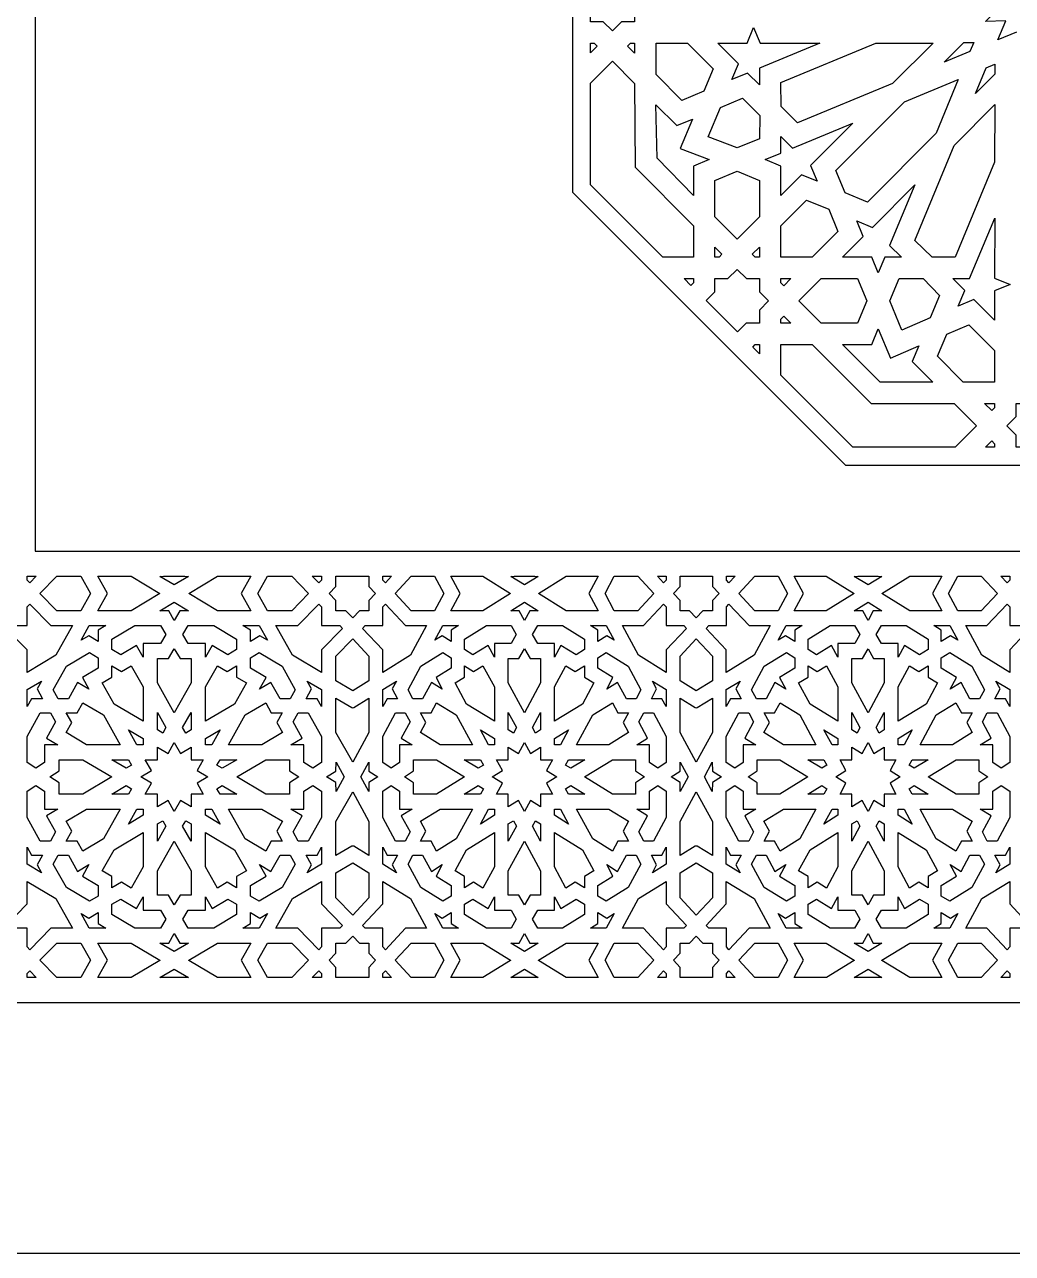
# Model space of a CAD drawing. Extents: x -340 to 340, y -250 to 250.
# Drawn here: x -202.1 to -5.2, y -250 to -5 of the extents above; entities that cross this region are included whole.
import ezdxf

# ---------------------------------------------------------------- set-up
doc = ezdxf.new("R2010")
doc.units = 0
doc.layers.add('LAYER_1', color=18, linetype='CONTINUOUS')
doc.layers.add('LAYER_10', color=174, linetype='CONTINUOUS')

msp = doc.modelspace()

# ---------------------------------------------------------------- linework, layer by layer
at = {"layer": 'LAYER_1'}
for points in [[(-340, -250), (-340, 100), (-180, 250), (340, 250), (340, -250)], [(-83.08, 4.44), (-80.48, 4.44), (-80.48, 1.84), (-78.64, 0), (-78.65, 0), (-78.64, 0), (-80.48, -1.84), (-80.48, -4.44), (-83.08, -4.44), (-84.91, -6.28), (-86.75, -4.44), (-89.28, -4.44), (-89.28, 4.44), (-86.75, 4.44), (-84.91, 6.28)], [(-55.48, -8.72), (-43.55, -8.71), (-55.6, -13.68), (-55.6, -17.03), (-57.95, -14.68), (-61.07, -15.97), (-59.78, -12.85), (-63.91, -8.72), (-58.07, -8.72), (-56.78, -5.59)], [(-87.93, -9.3), (-89.28, -10.64), (-89.28, -8.71), (-88.52, -8.71)], [(-80.48, -8.72), (-80.48, -10.72), (-81.89, -9.3), (-81.31, -8.72)], [(-64.81, -13.84), (-66.65, -18.28), (-71.07, -20.12), (-76.21, -14.98), (-76.21, -8.71), (-69.94, -8.71)], [(-29.07, -16.78), (-48, -24.62), (-51.28, -21.34), (-51.33, -16.56), (-32.41, -8.72), (-20.94, -8.72)], [(-12.88, -8.57), (-13.63, -10.38), (-18.75, -12.5), (-14.82, -8.56)], [(-80.48, -16.74), (-80.4, -33.46), (-68.75, -45.12), (-68.75, -51.39), (-74.87, -51.39), (-89.28, -36.98), (-89.28, -16.69), (-84.91, -12.31)], [(-8.63, -14.93), (-12.49, -18.77), (-10.37, -13.65), (-8.63, -12.93)], [(-20.38, -26.68), (-34.08, -40.39), (-38.51, -38.55), (-40.35, -34.12), (-26.65, -20.41), (-15.94, -15.97)], [(-72.09, -25.16), (-68.96, -23.87), (-71.38, -29.71), (-65.62, -31.94), (-68.75, -33.23), (-68.75, -39.1), (-75.96, -31.62), (-76.23, -21.01)], [(-55.54, -23.12), (-55.61, -27.79), (-60.04, -29.62), (-65.8, -27.39), (-63.38, -21.55), (-58.95, -19.72)], [(-8.7, -32.44), (-16.54, -51.39), (-21.18, -51.39), (-24.6, -48.05), (-16.76, -29.1), (-8.65, -20.98)], [(-45.39, -33.11), (-44.09, -36.24), (-47.22, -34.94), (-51.34, -39.08), (-51.34, -33.23), (-54.47, -31.94), (-51.34, -30.64), (-51.34, -27.3), (-49, -29.64), (-36.94, -24.67)], [(-55.61, -36.09), (-55.61, -43.34), (-60.04, -47.78), (-64.47, -43.35), (-64.47, -36.08), (-60.04, -34.25)], [(-29.65, -49.03), (-27.29, -51.4), (-30.61, -51.4), (-31.9, -54.53), (-33.19, -51.4), (-39.03, -51.4), (-34.9, -47.27), (-36.2, -44.14), (-33.07, -45.44), (-24.64, -36.99)], [(-41.78, -41.82), (-39.94, -46.26), (-45.07, -51.4), (-51.34, -51.4), (-51.34, -45.13), (-46.2, -39.99)], [(-8.7, -55.54), (-5.58, -56.84), (-8.7, -58.13), (-8.7, -63.97), (-12.83, -59.84), (-15.95, -61.14), (-14.66, -58.01), (-17.02, -55.64), (-13.71, -55.64), (-8.69, -43.6)], [(-63.06, -50.81), (-63.65, -51.39), (-64.47, -51.39), (-64.47, -49.39)], [(-55.61, -51.39), (-56.43, -51.39), (-57.02, -50.81), (-55.61, -49.39)], [(-58.2, -55.67), (-55.6, -55.67), (-55.6, -58.27), (-53.78, -60.12), (-55.6, -61.95), (-55.6, -64.55), (-58.21, -64.56), (-59.96, -66.3), (-66.23, -60.03), (-64.47, -58.27), (-64.47, -55.67), (-61.88, -55.67), (-60.04, -53.83)], [(-68.75, -56.5), (-69.26, -57.01), (-70.6, -55.67), (-68.75, -55.67)], [(-50.75, -57.08), (-51.34, -56.5), (-51.34, -55.67), (-49.33, -55.67)], [(-34.21, -60.1), (-36.04, -64.53), (-43.31, -64.53), (-47.73, -60.1), (-43.3, -55.66), (-36.05, -55.66)], [(-22.94, -55.67), (-19.69, -59.01), (-21.53, -63.45), (-27.18, -65.94), (-29.59, -60.11), (-27.75, -55.66)], [(-49.34, -64.54), (-51.34, -64.54), (-51.34, -63.72), (-50.75, -63.13)], [(-29.48, -71.53), (-23.84, -69.03), (-25.13, -72.16), (-20.99, -76.31), (-31.53, -76.29), (-39.06, -68.82), (-33.2, -68.82), (-31.9, -65.69)], [(-8.7, -70.01), (-8.7, -76.29), (-14.96, -76.29), (-20.1, -71.14), (-18.26, -66.71), (-13.83, -64.88)], [(-55.61, -70.65), (-56.94, -69.32), (-56.44, -68.81), (-55.61, -68.81)], [(-33.33, -80.56), (-16.74, -80.56), (-12.3, -85), (-16.58, -89.28), (-36.98, -89.28), (-51.34, -74.92), (-51.34, -68.8), (-45.08, -68.8)], [(-8.7, -80.56), (-8.7, -81.4), (-9.28, -81.98), (-10.7, -80.56)], [(1.84, -80.56), (4.44, -80.56), (4.44, -83.16), (6.28, -85.02), (4.44, -86.85), (4.44, -89.28), (-4.43, -89.28), (-4.43, -86.84), (-6.26, -85), (-4.43, -83.16), (-4.43, -80.56), (-1.83, -80.56), (0.01, -78.72)], [(-8.7, -88.61), (-8.7, -89.28), (-10.54, -89.28), (-9.28, -88.02)], [(-201.06, -116.34), (-201.6, -115.78), (-201.6, -115.01), (-199.78, -115.01)], [(-188.94, -118.44), (-190.87, -121.88), (-195.7, -121.88), (-199.04, -118.44), (-195.7, -115), (-190.87, -115)], [(-175.15, -118.44), (-175.15, -118.44), (-175.15, -118.45), (-180.89, -121.88), (-187.53, -121.88), (-185.6, -118.44), (-187.53, -115), (-180.89, -115)], [(-169.41, -115.02), (-172.26, -116.7), (-175.11, -115.02), (-174.38, -115.01), (-170.14, -115.01)], [(-156.99, -115), (-158.92, -118.44), (-156.99, -121.88), (-163.63, -121.88), (-169.37, -118.45), (-169.37, -118.44), (-169.37, -118.44), (-163.63, -115)], [(-148.82, -115), (-145.48, -118.44), (-148.82, -121.88), (-153.65, -121.88), (-155.58, -118.44), (-153.65, -115)], [(-142.92, -115.78), (-143.46, -116.34), (-144.74, -115.01), (-142.92, -115.01)], [(-133.47, -115.01), (-133.47, -117.02), (-132.14, -118.44), (-133.47, -119.86), (-133.47, -121.87), (-135.35, -121.87), (-136.69, -123.29), (-138.07, -121.87), (-140.03, -121.87), (-140.03, -119.86), (-141.4, -118.44), (-140.03, -117.02), (-140.03, -115.01), (-138.07, -115.01), (-135.35, -115.01)], [(-130.17, -116.34), (-130.69, -115.78), (-130.69, -115.01), (-128.93, -115.01)], [(-118.49, -118.44), (-120.35, -121.88), (-125, -121.88), (-128.22, -118.44), (-125, -115), (-120.35, -115)], [(-105.22, -118.44), (-105.22, -118.44), (-105.22, -118.45), (-110.75, -121.88), (-117.14, -121.88), (-115.28, -118.44), (-117.14, -115), (-110.75, -115)], [(-100.4, -115.01), (-99.69, -115.02), (-102.44, -116.7), (-105.18, -115.02), (-104.48, -115.01)], [(-87.73, -115), (-89.59, -118.44), (-87.73, -121.88), (-94.13, -121.88), (-99.66, -118.45), (-99.66, -118.44), (-99.66, -118.44), (-94.13, -115)], [(-79.87, -115), (-76.66, -118.44), (-79.87, -121.88), (-84.53, -121.88), (-86.38, -118.44), (-84.53, -115)], [(-74.19, -115.78), (-74.71, -116.34), (-75.95, -115.01), (-74.19, -115.01)], [(-64.97, -115.01), (-64.97, -117.02), (-63.65, -118.44), (-64.97, -119.86), (-64.97, -121.87), (-66.86, -121.87), (-68.19, -123.29), (-69.53, -121.87), (-71.41, -121.87), (-71.41, -119.86), (-72.73, -118.44), (-71.41, -117.02), (-71.41, -115.01), (-69.53, -115.01), (-66.86, -115.01)], [(-61.67, -116.34), (-62.19, -115.78), (-62.19, -115.01), (-60.43, -115.01)], [(-50, -118.44), (-51.86, -121.88), (-56.51, -121.88), (-59.72, -118.44), (-56.51, -115), (-51.86, -115)], [(-36.72, -118.44), (-36.72, -118.44), (-36.72, -118.45), (-42.26, -121.88), (-48.65, -121.88), (-46.79, -118.44), (-48.65, -115), (-42.26, -115)], [(-31.2, -115.02), (-33.94, -116.7), (-36.69, -115.02), (-35.99, -115.01), (-31.9, -115.01)], [(-19.24, -115), (-21.1, -118.44), (-19.24, -121.88), (-25.63, -121.88), (-31.17, -118.45), (-31.16, -118.44), (-31.17, -118.44), (-25.63, -115)], [(-11.38, -115), (-8.16, -118.44), (-11.38, -121.88), (-16.03, -121.88), (-17.89, -118.44), (-16.03, -115)], [(-5.69, -115.78), (-6.21, -116.34), (-7.45, -115.01), (-5.69, -115.01)], [(-196.89, -124.84), (-192.53, -124.84), (-195.86, -130.75), (-201.61, -134.17), (-201.61, -129.69), (-205.79, -125.4), (-205.25, -124.85), (-201.6, -124.85), (-201.6, -121.1), (-201.06, -120.54)], [(-169.41, -121.86), (-171.17, -121.88), (-172.26, -123.82), (-173.35, -121.88), (-175.11, -121.86), (-172.26, -120.18)], [(-142.92, -121.1), (-142.92, -124.85), (-139.27, -124.85), (-138.73, -125.4), (-142.91, -129.69), (-142.91, -134.17), (-148.66, -130.75), (-151.99, -124.84), (-147.63, -124.84), (-143.46, -120.54)], [(-126.15, -124.84), (-121.96, -124.84), (-125.16, -130.75), (-130.7, -134.17), (-130.7, -129.69), (-134.72, -125.4), (-134.2, -124.85), (-130.69, -124.85), (-130.69, -121.1), (-130.17, -120.54)], [(-99.69, -121.86), (-101.39, -121.88), (-102.44, -123.82), (-103.49, -121.88), (-105.18, -121.86), (-102.44, -120.18)], [(-74.19, -121.1), (-74.19, -124.85), (-70.68, -124.85), (-70.16, -125.4), (-74.18, -129.69), (-74.18, -134.17), (-79.72, -130.75), (-82.92, -124.84), (-78.73, -124.84), (-74.71, -120.54)], [(-57.65, -124.84), (-53.46, -124.84), (-56.66, -130.75), (-62.2, -134.17), (-62.2, -129.69), (-66.22, -125.4), (-65.71, -124.85), (-62.19, -124.85), (-62.19, -121.1), (-61.67, -120.54)], [(-31.2, -121.86), (-32.9, -121.88), (-33.94, -123.82), (-34.99, -121.88), (-36.69, -121.86), (-33.94, -120.18)], [(-5.69, -121.1), (-5.69, -124.85), (-2.18, -124.85), (-1.66, -125.4), (-5.68, -129.69), (-5.68, -134.17), (-11.22, -130.75), (-14.43, -124.84), (-10.23, -124.84), (-6.21, -120.54)], [(-187.43, -125.76), (-187.43, -128), (-189.32, -126.88), (-190.85, -127.77), (-189.2, -124.84), (-185.92, -124.84)], [(-175.03, -124.84), (-173.95, -126.64), (-175.02, -128.43), (-178.49, -128.43), (-178.49, -131.11), (-179.8, -128.79), (-182.95, -130.66), (-184.69, -129.62), (-184.69, -127.54), (-180.13, -124.84)], [(-159.83, -127.54), (-159.83, -129.62), (-161.57, -130.66), (-164.72, -128.79), (-166.03, -131.11), (-166.03, -128.43), (-169.5, -128.43), (-170.57, -126.64), (-169.49, -124.84), (-164.39, -124.84)], [(-155.32, -124.84), (-153.67, -127.77), (-155.2, -126.88), (-157.09, -128), (-157.09, -125.76), (-158.6, -124.84)], [(-117.05, -125.76), (-117.05, -128), (-118.86, -126.88), (-120.33, -127.77), (-118.75, -124.84), (-115.58, -124.84)], [(-105.1, -124.84), (-104.07, -126.64), (-105.1, -128.43), (-108.44, -128.43), (-108.44, -131.11), (-109.69, -128.79), (-112.73, -130.66), (-114.41, -129.62), (-114.41, -127.54), (-110.01, -124.84)], [(-90.47, -127.54), (-90.47, -129.62), (-92.15, -130.66), (-95.18, -128.79), (-96.44, -131.11), (-96.44, -128.43), (-99.78, -128.43), (-100.81, -126.64), (-99.77, -124.84), (-94.87, -124.84)], [(-86.13, -124.84), (-84.55, -127.77), (-86.02, -126.88), (-87.83, -128), (-87.83, -125.76), (-89.29, -124.84)], [(-48.55, -125.76), (-48.55, -128), (-50.37, -126.88), (-51.84, -127.77), (-50.26, -124.84), (-47.09, -124.84)], [(-36.61, -124.84), (-35.57, -126.64), (-36.6, -128.43), (-39.94, -128.43), (-39.94, -131.11), (-41.2, -128.79), (-44.23, -130.66), (-45.91, -129.62), (-45.91, -127.54), (-41.52, -124.84)], [(-21.97, -127.54), (-21.97, -129.62), (-23.66, -130.66), (-26.69, -128.79), (-27.95, -131.11), (-27.95, -128.43), (-31.28, -128.43), (-32.31, -126.64), (-31.28, -124.84), (-26.37, -124.84)], [(-17.63, -124.84), (-16.05, -127.77), (-17.52, -126.88), (-19.34, -128), (-19.34, -125.76), (-20.8, -124.84)], [(-171.11, -131.4), (-168.92, -131.4), (-168.92, -136.25), (-172.26, -142.2), (-175.6, -136.25), (-175.6, -131.4), (-173.41, -131.4), (-172.26, -129.48)], [(-133.46, -130.91), (-133.46, -135.88), (-136.69, -137.86), (-140.04, -135.88), (-140.03, -130.91), (-136.69, -127.47)], [(-101.33, -131.4), (-99.22, -131.4), (-99.22, -136.25), (-102.44, -142.2), (-105.66, -136.25), (-105.66, -131.4), (-103.54, -131.4), (-102.44, -129.48)], [(-64.97, -130.91), (-64.97, -135.88), (-68.19, -137.86), (-71.42, -135.88), (-71.41, -130.91), (-68.19, -127.47)], [(-32.84, -131.4), (-30.73, -131.4), (-30.73, -136.25), (-33.94, -142.2), (-37.16, -136.25), (-37.16, -131.4), (-35.05, -131.4), (-33.94, -129.48)], [(-187.43, -131.25), (-187.43, -133.33), (-190.58, -135.2), (-189.28, -137.51), (-191.53, -136.18), (-193.35, -139.41), (-195.38, -139.41), (-196.38, -137.62), (-193.75, -132.92), (-189.18, -130.21)], [(-150.77, -132.92), (-148.14, -137.62), (-149.14, -139.41), (-151.17, -139.41), (-152.99, -136.18), (-155.24, -137.51), (-153.94, -135.2), (-157.09, -133.33), (-157.09, -131.25), (-155.34, -130.21)], [(-117.05, -131.25), (-117.05, -133.33), (-120.08, -135.2), (-118.82, -137.51), (-120.99, -136.18), (-122.75, -139.41), (-124.69, -139.41), (-125.66, -137.62), (-123.12, -132.92), (-118.73, -130.21)], [(-81.75, -132.92), (-79.21, -137.62), (-80.19, -139.41), (-82.13, -139.41), (-83.88, -136.18), (-86.05, -137.51), (-84.8, -135.2), (-87.83, -133.33), (-87.83, -131.25), (-86.15, -130.21)], [(-48.55, -131.25), (-48.55, -133.33), (-51.58, -135.2), (-50.33, -137.51), (-52.5, -136.18), (-54.25, -139.41), (-56.2, -139.41), (-57.17, -137.62), (-54.63, -132.92), (-50.23, -130.21)], [(-13.26, -132.92), (-10.72, -137.62), (-11.69, -139.41), (-13.64, -139.41), (-15.39, -136.18), (-17.56, -137.51), (-16.31, -135.2), (-19.34, -133.33), (-19.34, -131.25), (-17.66, -130.21)], [(-178.49, -137.05), (-178.49, -143.91), (-184.28, -140.48), (-186.64, -136.28), (-184.69, -135.12), (-184.69, -132.87), (-182.8, -134), (-180.85, -132.84)], [(-161.72, -134), (-159.83, -132.87), (-159.83, -135.12), (-157.88, -136.28), (-160.24, -140.48), (-166.03, -143.91), (-166.03, -137.05), (-163.67, -132.84)], [(-108.44, -137.05), (-108.44, -143.91), (-114.01, -140.48), (-116.28, -136.28), (-114.41, -135.12), (-114.41, -132.87), (-112.58, -134), (-110.71, -132.84)], [(-92.3, -134), (-90.47, -132.87), (-90.47, -135.12), (-88.6, -136.28), (-90.87, -140.48), (-96.44, -143.91), (-96.44, -137.05), (-94.17, -132.84)], [(-39.94, -137.05), (-39.94, -143.91), (-45.51, -140.48), (-47.78, -136.28), (-45.91, -135.12), (-45.91, -132.87), (-44.09, -134), (-42.21, -132.84)], [(-23.8, -134), (-21.97, -132.87), (-21.97, -135.12), (-20.1, -136.28), (-22.37, -140.48), (-27.95, -143.91), (-27.95, -137.05), (-25.67, -132.84)], [(-199.63, -137.47), (-198.54, -139.41), (-200.72, -139.41), (-201.61, -140.97), (-201.61, -137.59), (-198.76, -135.9)], [(-142.91, -137.59), (-142.91, -140.97), (-143.8, -139.41), (-145.98, -139.41), (-144.89, -137.47), (-145.76, -135.9)], [(-128.79, -137.47), (-127.74, -139.41), (-129.83, -139.41), (-130.7, -140.97), (-130.69, -137.59), (-127.95, -135.9)], [(-74.19, -137.59), (-74.18, -140.97), (-75.04, -139.41), (-77.14, -139.41), (-76.09, -137.47), (-76.92, -135.9)], [(-60.29, -137.47), (-59.24, -139.41), (-61.34, -139.41), (-62.2, -140.97), (-62.2, -137.59), (-59.46, -135.9)], [(-5.69, -137.59), (-5.68, -140.97), (-6.55, -139.41), (-8.64, -139.41), (-7.6, -137.47), (-8.43, -135.9)], [(-133.46, -146.12), (-136.69, -152.05), (-140.04, -146.12), (-140.04, -139.3), (-136.89, -141.17), (-136.69, -141.22), (-136.49, -141.17), (-133.46, -139.3)], [(-64.96, -146.12), (-68.19, -152.05), (-71.42, -146.12), (-71.42, -139.3), (-68.39, -141.17), (-68.19, -141.22), (-67.99, -141.17), (-64.97, -139.3)], [(-186.39, -142.65), (-183.05, -148.6), (-189.73, -148.6), (-193.82, -146.17), (-192.7, -144.18), (-193.79, -142.23), (-191.6, -142.23), (-190.48, -140.23)], [(-152.92, -142.23), (-150.73, -142.23), (-151.82, -144.18), (-150.7, -146.17), (-154.79, -148.6), (-161.47, -148.6), (-158.13, -142.65), (-154.04, -140.23)], [(-116.04, -142.65), (-112.83, -148.6), (-119.26, -148.6), (-123.2, -146.17), (-122.11, -144.18), (-123.17, -142.23), (-121.06, -142.23), (-119.98, -140.23)], [(-83.82, -142.23), (-81.71, -142.23), (-82.76, -144.18), (-81.68, -146.17), (-85.62, -148.6), (-92.05, -148.6), (-88.83, -142.65), (-84.9, -140.23)], [(-47.55, -142.65), (-44.33, -148.6), (-50.77, -148.6), (-54.7, -146.17), (-53.62, -144.18), (-54.67, -142.23), (-52.56, -142.23), (-51.48, -140.23)], [(-15.32, -142.23), (-13.21, -142.23), (-14.27, -144.18), (-13.18, -146.17), (-17.12, -148.6), (-23.56, -148.6), (-20.34, -142.65), (-16.41, -140.23)], [(-196.96, -142.23), (-195.95, -144.02), (-197.77, -147.26), (-195.51, -148.6), (-198.12, -148.6), (-198.12, -152.16), (-199.86, -153.26), (-201.61, -152.16), (-201.61, -146.92), (-198.98, -142.23)], [(-173.93, -145.17), (-174.54, -146.26), (-175.6, -145.63), (-175.6, -142.18)], [(-168.92, -145.63), (-169.98, -146.26), (-170.59, -145.17), (-168.92, -142.18)], [(-142.91, -146.92), (-142.91, -152.16), (-144.66, -153.26), (-146.4, -152.16), (-146.4, -148.6), (-149.01, -148.6), (-146.75, -147.26), (-148.57, -144.02), (-147.56, -142.23), (-145.54, -142.23)], [(-126.21, -142.23), (-125.24, -144.02), (-127, -147.26), (-124.82, -148.6), (-127.33, -148.6), (-127.33, -152.16), (-129.01, -153.26), (-130.7, -152.16), (-130.7, -146.92), (-128.16, -142.23)], [(-104.04, -145.17), (-104.63, -146.26), (-105.66, -145.63), (-105.66, -142.18)], [(-99.22, -145.63), (-100.24, -146.26), (-100.83, -145.17), (-99.22, -142.18)], [(-74.18, -146.92), (-74.18, -152.16), (-75.87, -153.26), (-77.54, -152.16), (-77.54, -148.6), (-80.06, -148.6), (-77.88, -147.26), (-79.63, -144.02), (-78.66, -142.23), (-76.72, -142.23)], [(-57.72, -142.23), (-56.75, -144.02), (-58.5, -147.26), (-56.32, -148.6), (-58.84, -148.6), (-58.84, -152.16), (-60.51, -153.26), (-62.2, -152.16), (-62.2, -146.92), (-59.67, -142.23)], [(-35.55, -145.17), (-36.14, -146.26), (-37.16, -145.63), (-37.16, -142.18)], [(-30.73, -145.63), (-31.75, -146.26), (-32.34, -145.17), (-30.73, -142.18)], [(-5.69, -146.92), (-5.69, -152.16), (-7.37, -153.26), (-9.05, -152.16), (-9.05, -148.6), (-11.56, -148.6), (-9.38, -147.26), (-11.14, -144.02), (-10.17, -142.23), (-8.22, -142.23)], [(-178.49, -147.34), (-178.49, -148.6), (-179.72, -148.6), (-181.39, -145.62)], [(-164.8, -148.6), (-166.03, -148.6), (-166.03, -147.34), (-163.13, -145.62)], [(-108.44, -147.34), (-108.44, -148.6), (-109.62, -148.6), (-111.23, -145.62)], [(-95.26, -148.6), (-96.44, -148.6), (-96.44, -147.34), (-93.65, -145.62)], [(-39.94, -147.34), (-39.94, -148.6), (-41.12, -148.6), (-42.73, -145.62)], [(-26.77, -148.6), (-27.95, -148.6), (-27.95, -147.34), (-25.15, -145.62)], [(-171.04, -150.31), (-168.92, -149.05), (-168.92, -151.57), (-166.47, -151.57), (-167.69, -153.74), (-165.58, -155), (-167.69, -156.26), (-166.47, -158.44), (-168.92, -158.44), (-168.92, -160.95), (-171.04, -159.69), (-172.26, -161.87), (-173.48, -159.69), (-175.6, -160.95), (-175.6, -158.44), (-178.05, -158.44), (-176.83, -156.26), (-178.94, -155), (-176.83, -153.74), (-178.05, -151.57), (-175.6, -151.57), (-175.6, -149.05), (-173.48, -150.31), (-172.26, -148.13)], [(-101.26, -150.31), (-99.22, -149.05), (-99.22, -151.57), (-96.87, -151.57), (-98.04, -153.74), (-96, -155), (-98.04, -156.26), (-96.87, -158.44), (-99.22, -158.44), (-99.22, -160.95), (-101.26, -159.69), (-102.44, -161.87), (-103.62, -159.69), (-105.66, -160.95), (-105.66, -158.44), (-108.01, -158.44), (-106.83, -156.26), (-108.87, -155), (-106.83, -153.74), (-108.01, -151.57), (-105.66, -151.57), (-105.66, -149.05), (-103.62, -150.31), (-102.44, -148.13)], [(-32.77, -150.31), (-30.73, -149.05), (-30.73, -151.57), (-28.37, -151.57), (-29.55, -153.74), (-27.51, -155), (-29.55, -156.26), (-28.37, -158.44), (-30.73, -158.44), (-30.73, -160.95), (-32.77, -159.69), (-33.94, -161.87), (-35.12, -159.69), (-37.16, -160.95), (-37.16, -158.44), (-39.52, -158.44), (-38.34, -156.26), (-40.38, -155), (-38.34, -153.74), (-39.52, -151.57), (-37.16, -151.57), (-37.16, -149.05), (-35.12, -150.31), (-33.94, -148.13)], [(-190.51, -151.57), (-184.72, -155), (-190.51, -158.44), (-195.23, -158.44), (-195.23, -156.18), (-197.1, -155), (-195.23, -153.82), (-195.23, -151.57)], [(-181.38, -151.57), (-180.77, -152.66), (-181.83, -153.29), (-184.73, -151.57)], [(-162.69, -153.29), (-163.75, -152.66), (-163.14, -151.57), (-159.79, -151.57)], [(-149.29, -153.82), (-147.42, -155), (-149.29, -156.18), (-149.29, -158.44), (-154.01, -158.44), (-159.8, -155), (-154.01, -151.57), (-149.29, -151.57)], [(-120, -151.57), (-114.43, -155), (-120, -158.44), (-124.55, -158.44), (-124.55, -156.18), (-126.35, -155), (-124.55, -153.82), (-124.55, -151.57)], [(-111.22, -151.57), (-110.63, -152.66), (-111.65, -153.29), (-114.45, -151.57)], [(-93.22, -153.29), (-94.25, -152.66), (-93.66, -151.57), (-90.43, -151.57)], [(-80.33, -153.82), (-78.53, -155), (-80.33, -156.18), (-80.32, -158.44), (-84.87, -158.44), (-90.44, -155), (-84.87, -151.57), (-80.32, -151.57)], [(-51.51, -151.57), (-45.94, -155), (-51.51, -158.44), (-56.06, -158.44), (-56.05, -156.18), (-57.86, -155), (-56.05, -153.82), (-56.06, -151.57)], [(-42.73, -151.57), (-42.14, -152.66), (-43.16, -153.29), (-45.95, -151.57)], [(-24.73, -153.29), (-25.75, -152.66), (-25.16, -151.57), (-21.94, -151.57)], [(-11.83, -153.82), (-10.03, -155), (-11.83, -156.18), (-11.83, -158.44), (-16.38, -158.44), (-21.95, -155), (-16.38, -151.57), (-11.83, -151.57)], [(-138.37, -155), (-140.01, -157.93), (-140.03, -156.12), (-141.91, -155), (-140.03, -153.88), (-140.01, -152.08)], [(-133.47, -153.88), (-131.65, -155), (-133.47, -156.12), (-133.48, -157.93), (-135.06, -155), (-133.48, -152.08)], [(-69.82, -155), (-71.4, -157.93), (-71.41, -156.12), (-73.22, -155), (-71.41, -153.88), (-71.4, -152.08)], [(-64.97, -153.88), (-63.16, -155), (-64.97, -156.12), (-64.99, -157.93), (-66.57, -155), (-64.99, -152.08)], [(-198.12, -157.84), (-198.12, -161.4), (-195.51, -161.4), (-197.77, -162.75), (-195.95, -165.98), (-196.96, -167.78), (-198.98, -167.78), (-201.61, -163.08), (-201.61, -157.85), (-199.86, -156.74)], [(-180.77, -157.35), (-181.38, -158.44), (-184.73, -158.44), (-181.83, -156.72)], [(-159.79, -158.44), (-163.14, -158.44), (-163.75, -157.35), (-162.69, -156.72)], [(-142.91, -157.85), (-142.91, -163.08), (-145.54, -167.78), (-147.56, -167.78), (-148.57, -165.98), (-146.75, -162.75), (-149.01, -161.4), (-146.4, -161.4), (-146.4, -157.84), (-144.66, -156.74)], [(-127.33, -157.84), (-127.33, -161.4), (-124.82, -161.4), (-127, -162.75), (-125.24, -165.98), (-126.21, -167.78), (-128.16, -167.78), (-130.7, -163.08), (-130.7, -157.85), (-129.01, -156.74)], [(-110.63, -157.35), (-111.22, -158.44), (-114.45, -158.44), (-111.65, -156.72)], [(-90.43, -158.44), (-93.66, -158.44), (-94.25, -157.35), (-93.22, -156.72)], [(-74.18, -157.85), (-74.18, -163.08), (-76.72, -167.78), (-78.66, -167.78), (-79.63, -165.98), (-77.88, -162.75), (-80.06, -161.4), (-77.54, -161.4), (-77.54, -157.84), (-75.87, -156.74)], [(-58.84, -157.84), (-58.84, -161.4), (-56.32, -161.4), (-58.5, -162.75), (-56.75, -165.98), (-57.72, -167.78), (-59.67, -167.78), (-62.2, -163.08), (-62.2, -157.85), (-60.51, -156.74)], [(-42.14, -157.35), (-42.73, -158.44), (-45.95, -158.44), (-43.16, -156.72)], [(-21.94, -158.44), (-25.16, -158.44), (-25.75, -157.35), (-24.73, -156.72)], [(-5.69, -157.85), (-5.69, -163.08), (-8.22, -167.78), (-10.17, -167.78), (-11.14, -165.98), (-9.38, -162.75), (-11.56, -161.4), (-9.05, -161.4), (-9.05, -157.84), (-7.37, -156.74)], [(-133.46, -163.88), (-133.46, -170.7), (-136.49, -168.83), (-136.69, -168.78), (-136.89, -168.83), (-140.04, -170.7), (-140.04, -163.88), (-136.69, -157.96)], [(-64.96, -163.88), (-64.97, -170.7), (-67.99, -168.83), (-68.19, -168.78), (-68.39, -168.83), (-71.42, -170.7), (-71.42, -163.88), (-68.19, -157.96)], [(-186.39, -167.35), (-190.48, -169.78), (-191.6, -167.78), (-193.79, -167.78), (-192.7, -165.83), (-193.82, -163.83), (-189.73, -161.4), (-183.05, -161.4)], [(-178.49, -162.66), (-181.39, -164.39), (-179.72, -161.4), (-178.49, -161.4)], [(-164.8, -161.4), (-163.13, -164.39), (-166.03, -162.66), (-166.03, -161.4)], [(-154.79, -161.4), (-150.7, -163.83), (-151.82, -165.83), (-150.73, -167.78), (-152.92, -167.78), (-154.04, -169.78), (-158.13, -167.35), (-161.47, -161.4)], [(-116.04, -167.35), (-119.98, -169.78), (-121.06, -167.78), (-123.17, -167.78), (-122.11, -165.83), (-123.2, -163.83), (-119.26, -161.4), (-112.83, -161.4)], [(-108.44, -162.66), (-111.23, -164.39), (-109.62, -161.4), (-108.44, -161.4)], [(-95.26, -161.4), (-93.65, -164.39), (-96.44, -162.66), (-96.44, -161.4)], [(-85.62, -161.4), (-81.68, -163.83), (-82.76, -165.83), (-81.71, -167.78), (-83.82, -167.78), (-84.9, -169.78), (-88.83, -167.35), (-92.05, -161.4)], [(-47.55, -167.35), (-51.48, -169.78), (-52.56, -167.78), (-54.67, -167.78), (-53.62, -165.83), (-54.7, -163.83), (-50.77, -161.4), (-44.33, -161.4)], [(-39.94, -162.66), (-42.73, -164.39), (-41.12, -161.4), (-39.94, -161.4)], [(-26.77, -161.4), (-25.15, -164.39), (-27.95, -162.66), (-27.95, -161.4)], [(-17.12, -161.4), (-13.18, -163.83), (-14.27, -165.83), (-13.21, -167.78), (-15.32, -167.78), (-16.41, -169.78), (-20.34, -167.35), (-23.56, -161.4)], [(-173.93, -164.84), (-175.6, -167.82), (-175.6, -164.38), (-174.54, -163.75)], [(-168.92, -164.38), (-168.92, -167.82), (-170.59, -164.84), (-169.98, -163.75)], [(-104.04, -164.84), (-105.66, -167.82), (-105.66, -164.38), (-104.63, -163.75)], [(-99.22, -164.38), (-99.22, -167.82), (-100.83, -164.84), (-100.24, -163.75)], [(-35.55, -164.84), (-37.16, -167.82), (-37.16, -164.38), (-36.14, -163.75)], [(-30.73, -164.38), (-30.73, -167.82), (-32.34, -164.84), (-31.75, -163.75)], [(-178.49, -172.96), (-180.85, -177.16), (-182.8, -176), (-184.69, -177.13), (-184.69, -174.88), (-186.64, -173.72), (-184.28, -169.52), (-178.49, -166.09)], [(-160.24, -169.52), (-157.88, -173.72), (-159.83, -174.88), (-159.83, -177.13), (-161.72, -176), (-163.67, -177.16), (-166.03, -172.96), (-166.03, -166.09)], [(-108.44, -172.96), (-110.71, -177.16), (-112.58, -176), (-114.41, -177.13), (-114.41, -174.88), (-116.28, -173.72), (-114.01, -169.52), (-108.44, -166.09)], [(-90.87, -169.52), (-88.6, -173.72), (-90.47, -174.88), (-90.47, -177.13), (-92.3, -176), (-94.17, -177.16), (-96.44, -172.96), (-96.44, -166.09)], [(-39.94, -172.96), (-42.21, -177.16), (-44.09, -176), (-45.91, -177.13), (-45.91, -174.88), (-47.78, -173.72), (-45.51, -169.52), (-39.94, -166.09)], [(-22.37, -169.52), (-20.1, -173.72), (-21.97, -174.88), (-21.97, -177.13), (-23.8, -176), (-25.67, -177.16), (-27.95, -172.96), (-27.95, -166.09)], [(-200.72, -170.59), (-198.54, -170.59), (-199.63, -172.53), (-198.76, -174.1), (-201.61, -172.41), (-201.61, -169.03)], [(-168.92, -173.75), (-168.92, -178.61), (-171.11, -178.6), (-172.26, -180.53), (-173.41, -178.6), (-175.6, -178.61), (-175.6, -173.75), (-172.26, -167.8)], [(-142.91, -172.41), (-145.76, -174.1), (-144.89, -172.53), (-145.98, -170.59), (-143.8, -170.59), (-142.91, -169.03)], [(-129.83, -170.59), (-127.74, -170.59), (-128.79, -172.53), (-127.95, -174.1), (-130.69, -172.41), (-130.7, -169.03)], [(-99.22, -173.75), (-99.22, -178.61), (-101.33, -178.6), (-102.44, -180.53), (-103.54, -178.6), (-105.66, -178.61), (-105.66, -173.75), (-102.44, -167.8)], [(-74.19, -172.41), (-76.92, -174.1), (-76.09, -172.53), (-77.14, -170.59), (-75.04, -170.59), (-74.18, -169.03)], [(-61.34, -170.59), (-59.24, -170.59), (-60.29, -172.53), (-59.46, -174.1), (-62.2, -172.41), (-62.2, -169.03)], [(-30.73, -173.75), (-30.73, -178.61), (-32.84, -178.6), (-33.94, -180.53), (-35.05, -178.6), (-37.16, -178.61), (-37.16, -173.75), (-33.94, -167.8)], [(-5.69, -172.41), (-8.43, -174.1), (-7.6, -172.53), (-8.64, -170.59), (-6.55, -170.59), (-5.68, -169.03)], [(-191.53, -173.83), (-189.28, -172.49), (-190.58, -174.81), (-187.43, -176.68), (-187.43, -178.76), (-189.18, -179.79), (-193.75, -177.08), (-196.38, -172.39), (-195.38, -170.59), (-193.35, -170.59)], [(-149.14, -170.59), (-148.14, -172.39), (-150.77, -177.08), (-155.34, -179.79), (-157.09, -178.76), (-157.09, -176.68), (-153.94, -174.81), (-155.24, -172.49), (-152.99, -173.83), (-151.17, -170.59)], [(-120.99, -173.83), (-118.82, -172.49), (-120.08, -174.81), (-117.05, -176.68), (-117.05, -178.76), (-118.73, -179.79), (-123.12, -177.08), (-125.66, -172.39), (-124.69, -170.59), (-122.75, -170.59)], [(-80.19, -170.59), (-79.21, -172.39), (-81.75, -177.08), (-86.15, -179.79), (-87.83, -178.76), (-87.83, -176.68), (-84.8, -174.81), (-86.05, -172.49), (-83.88, -173.83), (-82.13, -170.59)], [(-52.5, -173.83), (-50.33, -172.49), (-51.58, -174.81), (-48.55, -176.68), (-48.55, -178.76), (-50.23, -179.79), (-54.63, -177.08), (-57.17, -172.39), (-56.2, -170.59), (-54.25, -170.59)], [(-11.69, -170.59), (-10.72, -172.39), (-13.26, -177.08), (-17.66, -179.79), (-19.34, -178.76), (-19.34, -176.68), (-16.31, -174.81), (-17.56, -172.49), (-15.39, -173.83), (-13.64, -170.59)], [(-133.46, -174.13), (-133.46, -179.1), (-136.69, -182.54), (-140.03, -179.1), (-140.04, -174.13), (-136.69, -172.14)], [(-64.97, -174.13), (-64.97, -179.1), (-68.19, -182.54), (-71.41, -179.1), (-71.42, -174.13), (-68.19, -172.14)], [(-195.86, -179.25), (-192.53, -185.17), (-196.89, -185.17), (-201.06, -189.46), (-201.6, -188.91), (-201.6, -185.16), (-205.25, -185.16), (-205.79, -184.6), (-201.61, -180.31), (-201.61, -175.84)], [(-142.91, -180.31), (-138.73, -184.6), (-139.27, -185.16), (-142.92, -185.16), (-142.92, -188.91), (-143.46, -189.46), (-147.63, -185.17), (-151.99, -185.17), (-148.66, -179.25), (-142.91, -175.84)], [(-125.16, -179.25), (-121.96, -185.17), (-126.15, -185.17), (-130.17, -189.46), (-130.69, -188.91), (-130.69, -185.16), (-134.2, -185.16), (-134.72, -184.6), (-130.7, -180.31), (-130.7, -175.84)], [(-74.18, -180.31), (-70.16, -184.6), (-70.68, -185.16), (-74.19, -185.16), (-74.19, -188.91), (-74.71, -189.46), (-78.73, -185.17), (-82.92, -185.17), (-79.72, -179.25), (-74.18, -175.84)], [(-56.66, -179.25), (-53.46, -185.17), (-57.65, -185.17), (-61.67, -189.46), (-62.19, -188.91), (-62.19, -185.16), (-65.71, -185.16), (-66.22, -184.6), (-62.2, -180.31), (-62.2, -175.84)], [(-5.68, -180.31), (-1.66, -184.6), (-2.18, -185.16), (-5.69, -185.16), (-5.69, -188.91), (-6.21, -189.46), (-10.23, -185.17), (-14.43, -185.17), (-11.22, -179.25), (-5.68, -175.84)], [(-178.49, -181.58), (-175.02, -181.58), (-173.95, -183.36), (-175.03, -185.16), (-180.13, -185.17), (-184.69, -182.46), (-184.69, -180.38), (-182.95, -179.35), (-179.8, -181.22), (-178.49, -178.89)], [(-164.72, -181.22), (-161.57, -179.35), (-159.83, -180.38), (-159.83, -182.46), (-164.39, -185.17), (-169.49, -185.16), (-170.57, -183.36), (-169.5, -181.58), (-166.03, -181.58), (-166.03, -178.89)], [(-108.44, -181.58), (-105.1, -181.58), (-104.07, -183.36), (-105.1, -185.16), (-110.01, -185.17), (-114.41, -182.46), (-114.41, -180.38), (-112.73, -179.35), (-109.69, -181.22), (-108.44, -178.89)], [(-95.18, -181.22), (-92.15, -179.35), (-90.47, -180.38), (-90.47, -182.46), (-94.87, -185.17), (-99.77, -185.16), (-100.81, -183.36), (-99.78, -181.58), (-96.44, -181.58), (-96.44, -178.89)], [(-39.94, -181.58), (-36.6, -181.58), (-35.57, -183.36), (-36.61, -185.16), (-41.52, -185.17), (-45.91, -182.46), (-45.91, -180.38), (-44.23, -179.35), (-41.2, -181.22), (-39.94, -178.89)], [(-26.69, -181.22), (-23.66, -179.35), (-21.97, -180.38), (-21.97, -182.46), (-26.37, -185.17), (-31.28, -185.16), (-32.31, -183.36), (-31.28, -181.58), (-27.95, -181.58), (-27.95, -178.89)], [(-187.43, -184.25), (-185.92, -185.17), (-189.2, -185.16), (-190.85, -182.24), (-189.32, -183.13), (-187.43, -182.01)], [(-155.2, -183.13), (-153.67, -182.24), (-155.32, -185.16), (-158.6, -185.17), (-157.09, -184.25), (-157.09, -182.01)], [(-117.05, -184.25), (-115.58, -185.17), (-118.75, -185.16), (-120.33, -182.24), (-118.86, -183.13), (-117.05, -182.01)], [(-86.02, -183.13), (-84.55, -182.24), (-86.13, -185.16), (-89.29, -185.17), (-87.83, -184.25), (-87.83, -182.01)], [(-48.55, -184.25), (-47.09, -185.17), (-50.26, -185.16), (-51.84, -182.24), (-50.37, -183.13), (-48.55, -182.01)], [(-17.52, -183.13), (-16.05, -182.24), (-17.63, -185.16), (-20.8, -185.17), (-19.34, -184.25), (-19.34, -182.01)], [(-171.17, -188.12), (-169.41, -188.14), (-172.26, -189.83), (-175.11, -188.14), (-173.35, -188.12), (-172.26, -186.19)], [(-101.39, -188.12), (-99.69, -188.14), (-102.44, -189.83), (-105.18, -188.14), (-103.49, -188.12), (-102.44, -186.19)], [(-32.9, -188.12), (-31.2, -188.14), (-33.94, -189.83), (-36.69, -188.14), (-34.99, -188.12), (-33.94, -186.19)], [(-188.94, -191.56), (-190.87, -195), (-195.7, -195), (-199.04, -191.56), (-195.7, -188.13), (-190.87, -188.13)], [(-175.15, -191.56), (-175.15, -191.56), (-175.15, -191.57), (-180.89, -195), (-187.53, -195), (-185.6, -191.56), (-187.53, -188.13), (-180.89, -188.13)], [(-156.99, -188.13), (-158.92, -191.56), (-156.99, -195), (-163.63, -195), (-169.37, -191.57), (-169.37, -191.56), (-169.37, -191.56), (-163.63, -188.13)], [(-148.82, -188.13), (-145.48, -191.56), (-148.82, -195), (-153.65, -195), (-155.58, -191.56), (-153.65, -188.13)], [(-135.35, -188.14), (-133.47, -188.14), (-133.47, -190.15), (-132.14, -191.56), (-133.47, -192.98), (-133.47, -194.99), (-135.35, -194.99), (-138.07, -194.99), (-140.03, -194.99), (-140.03, -192.98), (-141.4, -191.56), (-140.03, -190.15), (-140.03, -188.14), (-138.07, -188.14), (-136.69, -186.72)], [(-118.49, -191.56), (-120.35, -195), (-125, -195), (-128.22, -191.56), (-125, -188.13), (-120.35, -188.13)], [(-105.22, -191.56), (-105.22, -191.56), (-105.22, -191.57), (-110.75, -195), (-117.14, -195), (-115.28, -191.56), (-117.14, -188.13), (-110.75, -188.13)], [(-87.73, -188.13), (-89.59, -191.56), (-87.74, -195), (-94.13, -195), (-99.66, -191.57), (-99.66, -191.56), (-99.66, -191.56), (-94.13, -188.13)], [(-79.87, -188.13), (-76.66, -191.56), (-79.87, -195), (-84.53, -195), (-86.38, -191.56), (-84.53, -188.13)], [(-66.86, -188.14), (-64.97, -188.14), (-64.97, -190.15), (-63.65, -191.56), (-64.97, -192.98), (-64.97, -194.99), (-66.86, -194.99), (-69.53, -194.99), (-71.41, -194.99), (-71.41, -192.98), (-72.73, -191.56), (-71.41, -190.15), (-71.41, -188.14), (-69.53, -188.14), (-68.19, -186.72)], [(-50, -191.56), (-51.86, -195), (-56.51, -195), (-59.72, -191.56), (-56.51, -188.13), (-51.86, -188.13)], [(-36.72, -191.56), (-36.72, -191.56), (-36.72, -191.57), (-42.25, -195), (-48.65, -195), (-46.79, -191.56), (-48.65, -188.13), (-42.26, -188.13)], [(-19.24, -188.13), (-21.1, -191.56), (-19.24, -195), (-25.63, -195), (-31.17, -191.57), (-31.16, -191.56), (-31.17, -191.56), (-25.63, -188.13)], [(-11.38, -188.13), (-8.16, -191.56), (-11.38, -195), (-16.03, -195), (-17.89, -191.56), (-16.03, -188.13)], [(-169.41, -194.98), (-170.14, -194.99), (-174.38, -194.99), (-175.11, -194.98), (-172.26, -193.3)], [(-99.69, -194.98), (-100.4, -194.99), (-104.48, -194.99), (-105.18, -194.98), (-102.44, -193.3)], [(-31.2, -194.98), (-31.9, -194.99), (-35.99, -194.99), (-36.69, -194.98), (-33.94, -193.3)], [(-199.78, -194.99), (-201.6, -194.99), (-201.6, -194.22), (-201.06, -193.67)], [(-142.92, -194.22), (-142.92, -194.99), (-144.74, -194.99), (-143.46, -193.67)], [(-128.93, -194.99), (-130.69, -194.99), (-130.69, -194.22), (-130.17, -193.67)], [(-74.19, -194.22), (-74.19, -194.99), (-75.95, -194.99), (-74.71, -193.67)], [(-60.43, -194.99), (-62.19, -194.99), (-62.19, -194.22), (-61.67, -193.67)], [(-5.69, -194.22), (-5.69, -194.99), (-7.45, -194.99), (-6.21, -193.67)]]:
    msp.add_lwpolyline(points, close=True, dxfattribs=at)
msp.add_lwpolyline([(-4.37, -6.54), (-8.05, -8.07), (-6.5, -4.3), (-10.55, -4.38), (-7.71, -1.53), (-11.39, 0), (-11.39, 0), (-11.39, 0), (-7.71, 1.53), (-10.55, 4.38), (-6.5, 4.3), (-8.05, 8.07), (-4.37, 6.54)], dxfattribs=at)
at = {"layer": 'LAYER_10'}
for points in [[(-290, -200), (290, -200), (290, 200), (-160.23, 200), (-290, 78.34)], [(-200, -110), (200, -110), (200, 110), (-124.64, 110), (-200, 39.35)], [(-92.85, -38.46), (-38.46, -92.85), (38.46, -92.85), (92.85, -38.46), (92.85, 38.46), (38.46, 92.85), (-38.46, 92.85), (-92.85, 38.46)]]:
    msp.add_lwpolyline(points, close=True, dxfattribs=at)

doc.saveas('drawing.dxf')
